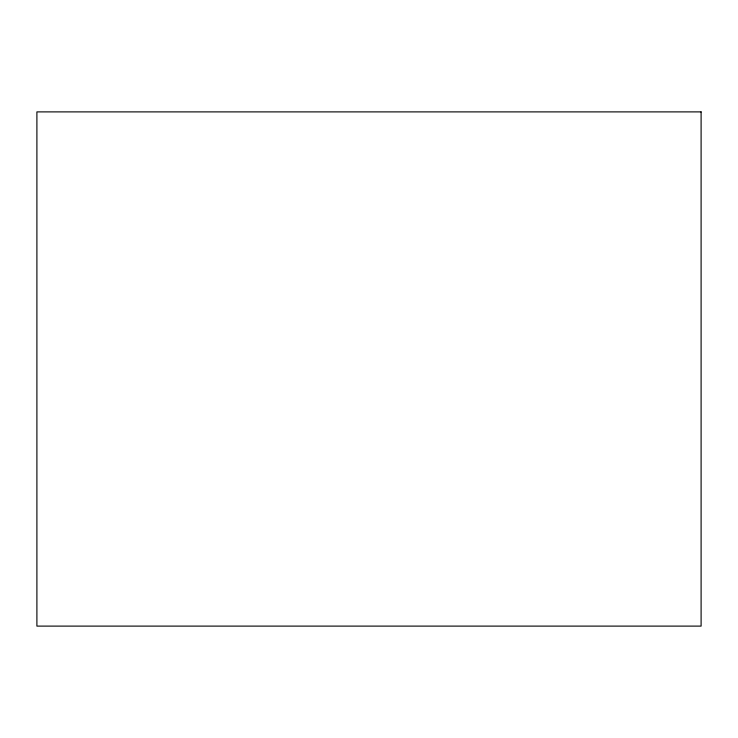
<?xml version="1.0" encoding="UTF-8"?>
<svg xmlns="http://www.w3.org/2000/svg" width="738" height="738" viewBox="0 0 738 738"><rect width="100%" height="100%" fill="white"/><g stroke="black" fill="none" stroke-linecap="round" stroke-linejoin="round"><path stroke-width="1.11" d="M701.1 111.89L36.9 111.89L36.9 626.11L701.1 626.11L701.1 111.89"/></g></svg>
